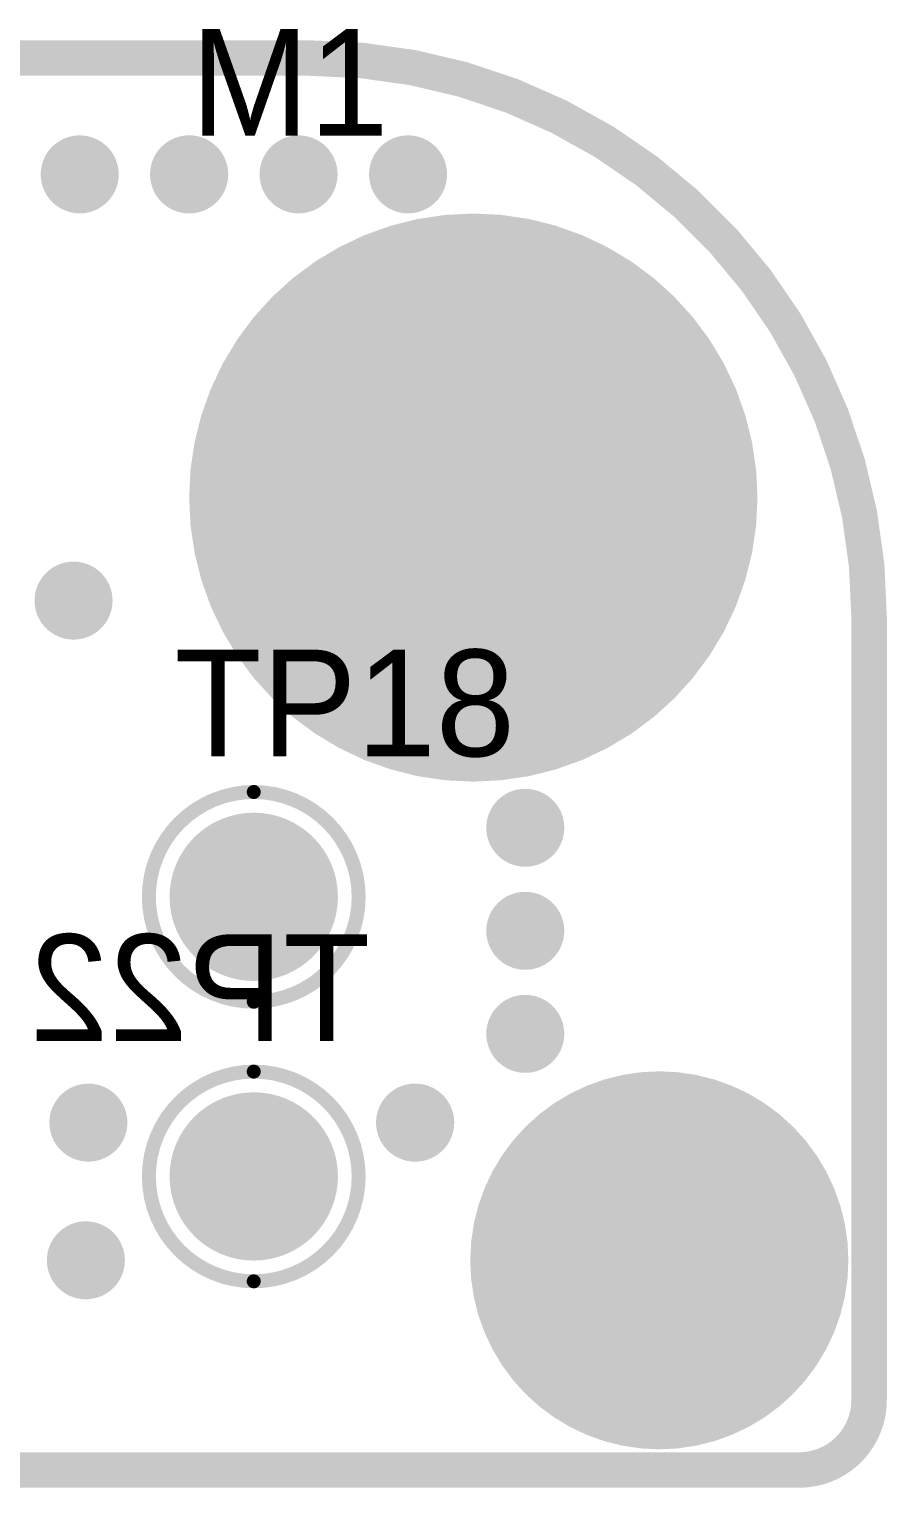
# Model space of a CAD drawing. Extents: x 722 to 1072, y 754 to 1061.
# Drawn here: x 807.56 to 813.69, y 1050.37 to 1060.81 of the extents above; entities that cross this region are included whole.
import ezdxf

# ---------------------------------------------------------------- set-up
doc = ezdxf.new("R2010")
doc.units = 0
doc.layers.get('0').update_dxf_attribs({"linetype": 'CONTINUOUS'})
for name, color, linetype in [('BOTTOMOVERLAY', 54, 'CONTINUOUS'), ('BOTTOMPASTE', 16, 'CONTINUOUS'), ('BOTTOMSOLDER', 6, 'CONTINUOUS'), ('KEEPOUTLAYER', 6, 'CONTINUOUS'), ('MULTILAYER', 9, 'CONTINUOUS'), ('PADHOLELAYER', 156, 'CONTINUOUS'), ('TOPOVERLAY', 2, 'CONTINUOUS'), ('TOPPASTE', 8, 'CONTINUOUS'), ('TOPSOLDER', 216, 'CONTINUOUS'), ('VIAHOLELAYER', 16, 'CONTINUOUS')]:
    doc.layers.add(name, color=color, linetype=linetype)

# ---------------------------------------------------------------- blocks, each defined once
blk = doc.blocks.new('MARK_POINT_10')
at = {"layer": 'TOPPASTE', "const_width": 0.6}
blk.add_lwpolyline([(-0.3, 0, 1), (0.3, 0, 1)], format="xyb", close=True, dxfattribs=at)
at = {"layer": 'TOPSOLDER'}
for points, const_width in [([(-1.016, 0, 1), (1.016, 0, 1)], 2.032), ([(-0.351, 0, 1), (0.351, 0, 1)], 0.702)]:
    blk.add_lwpolyline(points, format="xyb", close=True, dxfattribs=dict(at, const_width=const_width))
blk = doc.blocks.new('TESTPOINT2_81')
at = {"layer": 'TOPOVERLAY'}
for points, const_width in [([(0.75, 0, 1), (-0.75, 0, 1)], 0.1), ([(-0.775, 0, 1), (-0.725, 0, 1)], 0.05), ([(0.725, 0, 1), (0.775, 0, 1)], 0.05)]:
    blk.add_lwpolyline(points, format="xyb", close=True, dxfattribs=dict(at, const_width=const_width))
at = {"layer": 'TOPPASTE', "const_width": 0.5}
blk.add_lwpolyline([(-0.25, 0, 1), (0.25, 0, 1)], format="xyb", close=True, dxfattribs=at)
at = {"layer": 'TOPSOLDER', "const_width": 0.602}
blk.add_lwpolyline([(-0.301, 0, 1), (0.301, 0, 1)], format="xyb", close=True, dxfattribs=at)
blk = doc.blocks.new('TESTPOINT2_B_339')
at = {"layer": 'BOTTOMOVERLAY'}
for points, const_width in [([(0.75, 0, 1), (-0.75, 0, 1)], 0.1), ([(-0.775, 0, 1), (-0.725, 0, 1)], 0.05), ([(0.725, 0, 1), (0.775, 0, 1)], 0.05)]:
    blk.add_lwpolyline(points, format="xyb", close=True, dxfattribs=dict(at, const_width=const_width))
at = {"layer": 'BOTTOMPASTE', "const_width": 0.5}
blk.add_lwpolyline([(-0.25, 0, 1), (0.25, 0, 1)], format="xyb", close=True, dxfattribs=at)
at = {"layer": 'BOTTOMSOLDER', "const_width": 0.602}
blk.add_lwpolyline([(-0.301, 0, 1), (0.301, 0, 1)], format="xyb", close=True, dxfattribs=at)

msp = doc.modelspace()

# ---------------------------------------------------------------- linework, layer by layer
at = {"layer": 'BOTTOMSOLDER', "const_width": 1.352}
msp.add_lwpolyline([(811.387, 1051.999, 1), (812.739, 1051.999, 1)], format="xyb", close=True, dxfattribs=at)
at = {"layer": 'KEEPOUTLAYER', "const_width": 0.254}
for points in [[(726.163, 1060.599), (809.563, 1060.599)], [(813.563, 1050.999), (813.563, 1056.599)], [(805.563, 1050.499), (813.063, 1050.499)]]:
    msp.add_lwpolyline(points, dxfattribs=at)
at = {"layer": 'KEEPOUTLAYER', "const_width": 0.127}
for points in [[(809.499, 1060.599, 1), (809.626, 1060.599, 1)], [(809.499, 1060.599, 1), (809.626, 1060.599, 1)], [(813.499, 1056.599, 1), (813.626, 1056.599, 1)], [(813.499, 1056.599, 1), (813.626, 1056.599, 1)], [(813.499, 1050.999, 1), (813.626, 1050.999, 1)], [(813.499, 1050.999, 1), (813.626, 1050.999, 1)], [(812.999, 1050.499, 1), (813.126, 1050.499, 1)], [(812.999, 1050.499, 1), (813.126, 1050.499, 1)]]:
    msp.add_lwpolyline(points, format="xyb", close=True, dxfattribs=at)
at = {"layer": 'KEEPOUTLAYER', "const_width": 0.254}
for points in [[(809.563, 1060.599, -0.414214), (813.563, 1056.599)], [(813.563, 1050.999, -0.414214), (813.063, 1050.499)]]:
    msp.add_lwpolyline(points, format="xyb", dxfattribs=at)
at = {"layer": 'MULTILAYER'}
for points, const_width in [([(807.779, 1059.767, 1), (808.058, 1059.767, 1)], 0.279), ([(808.561, 1059.767, 1), (808.841, 1059.767, 1)], 0.279), ([(809.344, 1059.767, 1), (809.623, 1059.767, 1)], 0.279), ([(810.127, 1059.767, 1), (810.406, 1059.767, 1)], 0.279), ([(807.735, 1056.718, 1), (808.014, 1056.718, 1)], 0.279), ([(810.965, 1055.093, 1), (811.244, 1055.093, 1)], 0.279), ([(810.965, 1054.356, 1), (811.244, 1054.356, 1)], 0.279), ([(810.965, 1053.619, 1), (811.244, 1053.619, 1)], 0.279), ([(807.841, 1052.984, 1), (808.12, 1052.984, 1)], 0.279), ([(810.177, 1052.984, 1), (810.457, 1052.984, 1)], 0.279), ([(811.438, 1051.999, 1), (812.688, 1051.999, 1)], 1.25), ([(807.823, 1051.999, 1), (808.102, 1051.999, 1)], 0.279)]:
    msp.add_lwpolyline(points, format="xyb", close=True, dxfattribs=dict(at, const_width=const_width))
at = {"layer": 'PADHOLELAYER', "const_width": 0.9}
msp.add_lwpolyline([(811.613, 1051.999, 1), (812.513, 1051.999, 1)], format="xyb", close=True, dxfattribs=at)
at = {"layer": 'TOPSOLDER', "const_width": 1.352}
msp.add_lwpolyline([(811.387, 1051.999, 1), (812.739, 1051.999, 1)], format="xyb", close=True, dxfattribs=at)
at = {"layer": 'VIAHOLELAYER', "const_width": 0.152}
for points in [[(807.842, 1059.767, 1), (807.995, 1059.767, 1)], [(808.625, 1059.767, 1), (808.777, 1059.767, 1)], [(809.408, 1059.767, 1), (809.56, 1059.767, 1)], [(810.19, 1059.767, 1), (810.343, 1059.767, 1)], [(807.798, 1056.718, 1), (807.951, 1056.718, 1)], [(811.028, 1055.093, 1), (811.181, 1055.093, 1)], [(811.028, 1054.356, 1), (811.181, 1054.356, 1)], [(811.028, 1053.619, 1), (811.181, 1053.619, 1)], [(807.904, 1052.984, 1), (808.057, 1052.984, 1)], [(810.241, 1052.984, 1), (810.393, 1052.984, 1)], [(807.887, 1051.999, 1), (808.039, 1051.999, 1)]]:
    msp.add_lwpolyline(points, format="xyb", close=True, dxfattribs=at)

# ---------------------------------------------------------------- block references
msp.add_blockref('MARK_POINT_10', (810.733, 1057.455))
at = {"rotation": 270}
for name, p in [('TESTPOINT2_81', (809.163, 1054.599)), ('TESTPOINT2_B_339', (809.163, 1052.599))]:
    msp.add_blockref(name, p, dxfattribs=at)

# ---------------------------------------------------------------- texts
at = {"layer": 'BOTTOMOVERLAY', "text_generation_flag": 2}
msp.add_text('TP22', height=0.762, dxfattribs=at).set_placement((809.996, 1053.569))
at = {"layer": 'TOPOVERLAY'}
for s, p in [('M1', (808.711, 1060.044)), ('TP18', (808.596, 1055.605))]:
    msp.add_text(s, height=0.762, dxfattribs=at).set_placement(p)

doc.saveas('drawing.dxf')
